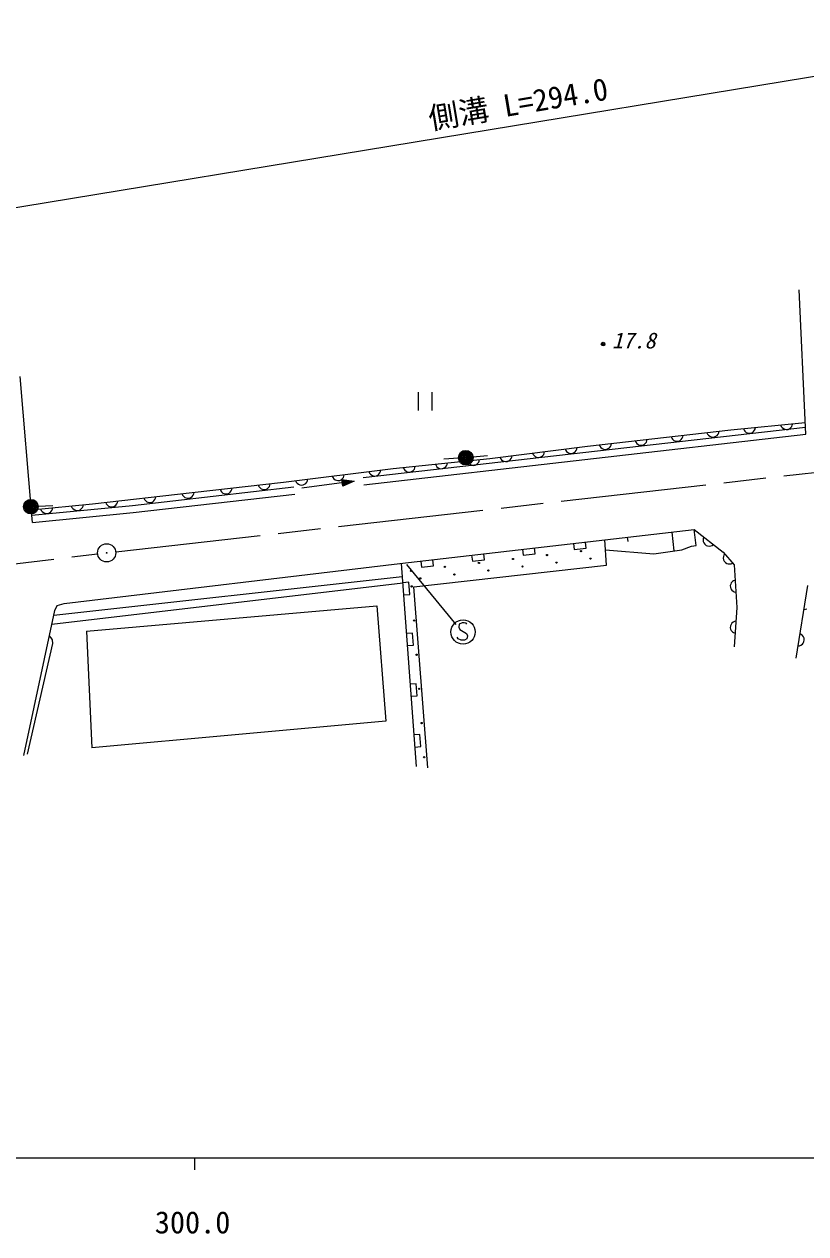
# Model space of a CAD drawing. Units: millimetres, scale not verified. Extents: x 40000 to 680000, y 20000 to 380000.
# Drawn here: x 353949 to 418449, y 198715 to 298600 of the extents above; entities that cross this region are included whole.
import ezdxf
from ezdxf.enums import TextEntityAlignment as Align

# ---------------------------------------------------------------- set-up
doc = ezdxf.new("R2010")
doc.units = ezdxf.units.MM
doc.header["$LTSCALE"] = 1000
doc.linetypes.add('CHAIN', pattern=[18.5, 12, -1.5, 3.5, -1.5])
for name, color, linetype, lineweight in [('M-BGD', 7, 'Continuous', 13), ('M-BGD-EXST', 7, 'Continuous', 13), ('M-BMK', 2, 'CHAIN', 13), ('M-BMK-SRVR', 3, 'Continuous', 13), ('M-STR-HTXT', 7, 'Continuous', 13), ('M-TTL-BAND', 7, 'Continuous', 25)]:
    doc.layers.add(name, color=color, linetype=linetype, lineweight=lineweight)
doc.styles.add('ＭＳ ゴシック', font='')
doc.styles.get('ＭＳ ゴシック').set_extended_font_data('MS Gothic')

msp = doc.modelspace()

# ---------------------------------------------------------------- linework, layer by layer
at = {"layer": 'M-BGD'}
for p, q in [((418417, 265337), (417912, 276661)), ((354578, 258047), (353627, 269515)), ((386468, 268212), (386468, 266712)), ((387608, 266712), (387608, 268212)), ((412272, 265092), (418400, 265708)), ((381922, 261155), (418417, 265337)), ((381990, 260559), (418442, 264736)), ((400426, 263745), (412272, 265092)), ((410294, 264867), (410347, 264752)), ((410347, 264752), (410418, 264660)), ((411125, 264639), (411213, 264750)), ((411213, 264750), (411262, 264856)), ((411262, 264856), (411288, 264980)), ((413306, 265196), (413358, 265080)), ((413358, 265080), (413428, 264987)), ((413428, 264987), (413537, 264897)), ((413537, 264897), (413643, 264847)), ((413643, 264847), (413766, 264820)), ((413766, 264820), (413925, 264836)), ((413925, 264836), (414041, 264887)), ((414041, 264887), (414134, 264957)), ((414134, 264957), (414224, 265067)), ((414224, 265067), (414274, 265172)), ((414274, 265172), (414301, 265296)), ((416371, 265504), (416422, 265388)), ((416422, 265388), (416492, 265295)), ((416492, 265295), (416602, 265205)), ((416602, 265205), (416707, 265155)), ((416707, 265155), (416830, 265128)), ((416830, 265128), (416990, 265144)), ((416990, 265144), (417105, 265195)), ((417105, 265195), (417199, 265265)), ((417199, 265265), (417288, 265375)), ((417288, 265375), (417338, 265480)), ((417338, 265480), (417366, 265604)), ((418442, 264736), (418417, 265337)), ((392364, 262738), (400426, 263745)), ((401410, 263857), (401463, 263743)), ((401463, 263743), (401534, 263650)), ((402241, 263630), (402329, 263740)), ((402329, 263740), (402377, 263846)), ((402377, 263846), (402403, 263970)), ((404371, 264194), (404425, 264079)), ((404425, 264079), (404495, 263987)), ((404495, 263987), (404606, 263898)), ((404606, 263898), (404712, 263850)), ((404712, 263850), (404836, 263824)), ((404836, 263824), (404995, 263842)), ((404995, 263842), (405110, 263895)), ((405110, 263895), (405202, 263966)), ((405202, 263966), (405290, 264077)), ((405290, 264077), (405339, 264183)), ((405339, 264183), (405365, 264307)), ((407333, 264530), (407386, 264416)), ((407386, 264416), (407457, 264323)), ((407457, 264323), (407568, 264235)), ((407568, 264235), (407674, 264187)), ((407674, 264187), (407797, 264160)), ((407797, 264160), (407956, 264179)), ((407956, 264179), (408071, 264232)), ((408071, 264232), (408164, 264303)), ((408164, 264303), (408252, 264413)), ((408252, 264413), (408300, 264519)), ((408300, 264519), (408326, 264643)), ((410418, 264660), (410529, 264571)), ((410529, 264571), (410635, 264523)), ((410635, 264523), (410759, 264497)), ((410759, 264497), (410918, 264515)), ((410918, 264515), (411033, 264568)), ((411033, 264568), (411125, 264639)), ((384395, 261900), (392364, 262738)), ((389787, 262766), (388590, 262683)), ((390983, 262868), (392176, 262990)), ((393212, 262844), (393266, 262730)), ((393266, 262730), (393338, 262638)), ((394045, 262625), (394132, 262737)), ((394132, 262737), (394179, 262844)), ((394179, 262844), (394204, 262968)), ((395899, 263180), (395953, 263066)), ((395953, 263066), (396025, 262974)), ((396025, 262974), (396137, 262887)), ((396137, 262887), (396244, 262840)), ((396244, 262840), (396368, 262815)), ((396368, 262815), (396527, 262835)), ((396527, 262835), (396641, 262889)), ((396641, 262889), (396732, 262961)), ((396732, 262961), (396819, 263073)), ((396819, 263073), (396866, 263180)), ((396866, 263180), (396891, 263304)), ((398586, 263516), (398641, 263401)), ((398641, 263401), (398713, 263310)), ((398713, 263310), (398824, 263223)), ((398824, 263223), (398931, 263176)), ((398931, 263176), (399055, 263151)), ((399055, 263151), (399214, 263171)), ((399214, 263171), (399328, 263225)), ((399328, 263225), (399420, 263297)), ((399420, 263297), (399506, 263409)), ((399506, 263409), (399554, 263516)), ((399554, 263516), (399578, 263640)), ((401534, 263650), (401645, 263562)), ((401645, 263562), (401751, 263514)), ((401751, 263514), (401874, 263487)), ((401874, 263487), (402033, 263505)), ((402033, 263505), (402148, 263559)), ((402148, 263559), (402241, 263630)), ((375334, 260776), (384395, 261900)), ((383356, 261650), (383381, 261774)), ((385226, 261987), (385278, 261872)), ((385278, 261872), (385349, 261779)), ((385349, 261779), (385459, 261690)), ((385962, 261682), (386055, 261752)), ((386055, 261752), (386144, 261862)), ((386144, 261862), (386193, 261968)), ((386193, 261968), (386221, 262092)), ((387882, 262266), (387935, 262151)), ((387935, 262151), (388005, 262058)), ((388005, 262058), (388115, 261969)), ((388115, 261969), (388221, 261920)), ((388221, 261920), (388344, 261893)), ((388344, 261893), (388503, 261909)), ((388503, 261909), (388618, 261962)), ((388618, 261962), (388712, 262032)), ((388712, 262032), (388801, 262142)), ((388801, 262142), (388850, 262247)), ((388850, 262247), (388877, 262371)), ((390539, 262546), (390591, 262431)), ((390591, 262431), (390661, 262337)), ((390661, 262337), (390771, 262248)), ((390771, 262248), (390877, 262199)), ((390877, 262199), (391000, 262172)), ((391000, 262172), (391160, 262189)), ((391160, 262189), (391275, 262241)), ((391275, 262241), (391368, 262311)), ((391368, 262311), (391457, 262421)), ((391457, 262421), (391506, 262527)), ((391506, 262527), (391533, 262650)), ((393338, 262638), (393450, 262551)), ((393450, 262551), (393557, 262504)), ((393557, 262504), (393681, 262479)), ((393681, 262479), (393839, 262499)), ((393839, 262499), (393953, 262553)), ((393953, 262553), (394045, 262625)), ((367810, 259938), (375334, 260776)), ((376348, 260902), (376402, 260788)), ((376402, 260788), (376474, 260696)), ((381186, 260854), (376867, 260291)), ((377181, 260683), (377268, 260794)), ((377268, 260794), (377315, 260901)), ((377315, 260901), (377340, 261025)), ((379368, 261276), (379423, 261162)), ((379423, 261162), (379495, 261070)), ((379495, 261070), (379606, 260984)), ((379606, 260984), (379713, 260936)), ((379713, 260936), (379837, 260911)), ((379837, 260911), (379996, 260931)), ((379996, 260931), (380110, 260985)), ((380110, 260985), (380202, 261057)), ((380231, 260447), (380158, 261003)), ((380158, 261003), (381186, 260854)), ((380202, 261057), (380289, 261169)), ((380260, 260532), (380208, 260928)), ((380208, 260928), (380909, 260818)), ((381186, 260854), (380231, 260447)), ((380289, 260616), (380258, 260854)), ((380258, 260854), (380750, 260797)), ((380909, 260818), (380260, 260532)), ((380289, 261169), (380336, 261275)), ((380750, 260797), (380289, 260616)), ((380319, 260701), (380308, 260780)), ((380308, 260780), (380512, 260766)), ((380512, 260766), (380319, 260701)), ((380336, 261275), (380361, 261399)), ((382389, 261651), (382443, 261537)), ((382443, 261537), (382515, 261445)), ((382515, 261445), (382627, 261358)), ((382627, 261358), (382733, 261311)), ((382733, 261311), (382857, 261286)), ((382857, 261286), (383016, 261305)), ((383016, 261305), (383130, 261360)), ((383130, 261360), (383222, 261432)), ((383222, 261432), (383309, 261543)), ((383309, 261543), (383356, 261650)), ((385459, 261690), (385564, 261640)), ((385564, 261640), (385688, 261613)), ((385688, 261613), (385847, 261630)), ((385847, 261630), (385962, 261682)), ((359596, 258984), (367810, 259938)), ((362889, 258863), (376200, 260401)), ((362953, 258267), (376269, 259805)), ((366968, 259824), (367021, 259709)), ((367021, 259709), (367092, 259617)), ((367799, 259596), (367887, 259707)), ((367887, 259707), (367935, 259813)), ((367935, 259813), (367962, 259937)), ((370116, 260182), (370169, 260068)), ((370169, 260068), (370240, 259975)), ((370240, 259975), (370351, 259887)), ((370351, 259887), (370457, 259839)), ((370457, 259839), (370580, 259812)), ((370580, 259812), (370739, 259831)), ((370739, 259831), (370854, 259884)), ((370854, 259884), (370947, 259955)), ((370947, 259955), (371035, 260065)), ((371035, 260065), (371083, 260172)), ((371083, 260172), (371109, 260295)), ((373263, 260541), (373317, 260426)), ((373317, 260426), (373388, 260333)), ((373388, 260333), (373498, 260245)), ((373498, 260245), (373604, 260197)), ((373604, 260197), (373728, 260171)), ((373728, 260171), (373887, 260189)), ((373887, 260189), (374002, 260242)), ((374002, 260242), (374094, 260313)), ((374094, 260313), (374182, 260424)), ((374182, 260424), (374231, 260530)), ((374231, 260530), (374257, 260654)), ((376474, 260696), (376586, 260609)), ((376586, 260609), (376692, 260562)), ((376692, 260562), (376816, 260537)), ((376816, 260537), (376975, 260557)), ((376975, 260557), (377089, 260611)), ((377089, 260611), (377181, 260683)), ((354540, 258496), (359596, 258984)), ((354578, 258047), (362889, 258863)), ((355100, 258789), (356299, 258851)), ((357834, 258814), (357886, 258699)), ((358751, 258682), (358801, 258787)), ((358801, 258787), (358830, 258910)), ((360673, 259107), (360726, 258992)), ((360726, 258992), (360797, 258900)), ((360797, 258900), (360908, 258812)), ((360908, 258812), (361014, 258763)), ((361014, 258763), (361138, 258737)), ((361138, 258737), (361297, 258755)), ((361297, 258755), (361411, 258809)), ((361411, 258809), (361504, 258879)), ((361504, 258879), (361592, 258990)), ((361592, 258990), (361640, 259096)), ((361640, 259096), (361666, 259220)), ((363820, 259465), (363874, 259351)), ((363874, 259351), (363945, 259258)), ((363945, 259258), (364055, 259170)), ((364055, 259170), (364162, 259122)), ((364162, 259122), (364285, 259096)), ((364285, 259096), (364444, 259114)), ((364444, 259114), (364559, 259167)), ((364559, 259167), (364652, 259238)), ((364652, 259238), (364740, 259349)), ((364740, 259349), (364788, 259455)), ((364788, 259455), (364814, 259579)), ((367092, 259617), (367203, 259528)), ((367203, 259528), (367309, 259480)), ((367309, 259480), (367433, 259454)), ((367433, 259454), (367592, 259472)), ((367592, 259472), (367707, 259525)), ((367707, 259525), (367799, 259596)), ((354636, 257449), (354578, 258047)), ((354636, 257449), (362953, 258267)), ((355307, 258570), (355358, 258455)), ((355358, 258455), (355427, 258361)), ((355427, 258361), (355536, 258271)), ((355536, 258271), (355642, 258221)), ((355642, 258221), (355765, 258193)), ((355765, 258193), (355924, 258208)), ((355924, 258208), (356040, 258259)), ((356040, 258259), (356134, 258329)), ((356134, 258329), (356224, 258438)), ((356224, 258438), (356274, 258543)), ((356274, 258543), (356302, 258666)), ((357886, 258699), (357955, 258605)), ((357955, 258605), (358064, 258515)), ((358064, 258515), (358169, 258465)), ((358169, 258465), (358293, 258437)), ((358293, 258437), (358452, 258452)), ((358452, 258452), (358568, 258503)), ((358568, 258503), (358661, 258573)), ((358661, 258573), (358751, 258682)), ((401873, 256027), (409224, 256880)), ((409411, 255541), (409224, 256880)), ((409224, 256880), (411628, 255002)), ((384940, 254063), (401873, 256027)), ((399276, 255726), (399333, 255229)), ((400327, 255345), (400269, 255841)), ((402003, 253938), (401873, 256027)), ((403710, 256241), (403752, 255881)), ((407386, 256667), (407567, 255111)), ((409990, 256130), (409975, 256014)), ((409975, 256014), (409993, 255874)), ((410032, 256249), (409990, 256130)), ((409993, 255874), (410035, 255765)), ((410035, 255765), (410104, 255660)), ((390875, 254752), (390932, 254255)), ((391926, 254370), (391868, 254867)), ((395075, 255239), (395133, 254742)), ((395133, 254742), (396126, 254857)), ((396126, 254857), (396068, 255354)), ((399333, 255229), (400327, 255345)), ((401924, 255204), (405901, 254868)), ((405901, 254868), (408209, 255205)), ((408209, 255205), (409026, 255493)), ((409026, 255493), (409411, 255541)), ((410104, 255660), (410231, 255561)), ((410231, 255561), (410350, 255519)), ((410350, 255519), (410465, 255504)), ((410465, 255504), (410606, 255522)), ((410606, 255522), (410715, 255564)), ((410715, 255564), (410820, 255633)), ((411628, 255002), (412529, 253951)), ((411688, 254748), (411651, 254637)), ((411753, 254856), (411688, 254748)), ((357242, 250751), (384940, 254063)), ((385070, 254078), (386300, 237311)), ((386111, 252138), (402003, 253938)), ((386674, 254264), (386732, 253768)), ((386732, 253768), (387725, 253883)), ((387725, 253883), (387667, 254379)), ((390932, 254255), (391926, 254370)), ((411651, 254637), (411640, 254496)), ((411640, 254496), (411660, 254381)), ((411660, 254381), (411708, 254264)), ((411708, 254264), (411812, 254143)), ((411812, 254143), (411920, 254077)), ((411920, 254077), (412031, 254041)), ((412031, 254041), (412172, 254030)), ((412172, 254030), (412287, 254049)), ((412287, 254049), (412404, 254097)), ((412529, 253951), (412755, 250420)), ((356395, 249807), (385149, 253001)), ((356235, 249058), (385188, 252472)), ((385686, 252518), (385188, 252481)), ((385759, 251520), (385686, 252518)), ((387261, 237191), (386111, 252138)), ((412250, 252361), (412218, 252239)), ((412218, 252239), (412228, 252079)), ((412228, 252079), (412275, 251962)), ((412303, 252465), (412250, 252361)), ((412275, 251962), (412342, 251866)), ((412397, 252571), (412303, 252465)), ((412342, 251866), (412448, 251772)), ((412493, 252637), (412397, 252571)), ((412448, 251772), (412551, 251719)), ((412610, 252685), (412493, 252637)), ((412551, 251719), (412674, 251687)), ((417656, 246252), (418618, 252261)), ((356665, 250607), (357242, 250751)), ((385261, 251484), (385759, 251520)), ((353925, 238204), (356473, 250174)), ((356473, 250174), (356665, 250607)), ((359091, 248473), (383052, 250576)), ((383052, 250576), (383803, 241036)), ((412755, 250420), (412529, 247191)), ((418298, 250265), (418423, 250285)), ((418423, 250285), (418531, 250329)), ((412229, 248915), (412217, 248755)), ((412217, 248755), (412249, 248632)), ((412277, 249031), (412229, 248915)), ((412344, 249127), (412277, 249031)), ((412450, 249220), (412344, 249127)), ((412554, 249273), (412450, 249220)), ((412677, 249304), (412554, 249273)), ((356181, 247915), (356032, 248105)), ((356273, 247761), (356181, 247915)), ((356304, 247453), (356273, 247761)), ((359091, 248473), (359541, 238858)), ((385994, 248326), (385495, 248289)), ((386067, 247329), (385994, 248326)), ((412249, 248632), (412302, 248529)), ((412302, 248529), (412395, 248422)), ((412395, 248422), (412490, 248355)), ((412490, 248355), (412607, 248307)), ((418088, 248189), (417976, 248248)), ((418177, 248114), (418088, 248189)), ((418260, 248000), (418177, 248114)), ((418303, 247891), (418260, 248000)), ((418299, 247609), (418324, 247767)), ((418324, 247767), (418303, 247891)), ((354211, 238315), (356304, 247453)), ((385568, 247292), (386067, 247329)), ((417818, 247260), (417942, 247281)), ((417942, 247281), (418051, 247324)), ((418051, 247324), (418165, 247407)), ((418165, 247407), (418240, 247496)), ((418240, 247496), (418299, 247609)), ((386301, 244134), (385802, 244098)), ((386374, 243137), (386301, 244134)), ((385875, 243100), (386374, 243137)), ((383803, 241036), (359541, 238858)), ((386608, 239942), (386109, 239906)), ((386681, 238945), (386608, 239942)), ((386183, 238909), (386681, 238945))]:
    msp.add_line(p, q, dxfattribs=at)
for centre, radius in [((401719, 272182), 150), ((401719, 272182), 90), ((401719, 272182), 30), ((390386, 262807), 600), ((390386, 262807), 528), ((390386, 262807), 456), ((390386, 262807), 384), ((390386, 262807), 312), ((390386, 262807), 240), ((390386, 262807), 168), ((390386, 262807), 96), ((390386, 262807), 24), ((354501, 258759), 600), ((354501, 258759), 528), ((354501, 258759), 456), ((354501, 258759), 384), ((354501, 258759), 312), ((354501, 258759), 240), ((354501, 258759), 168), ((354501, 258759), 96), ((354501, 258759), 24), ((397093, 254761), 50), ((399902, 255087), 50), ((388664, 253783), 50), ((391474, 254109), 50), ((394283, 254435), 50), ((395067, 253814), 50), ((397877, 254140), 50), ((400686, 254466), 50), ((385854, 253457), 50), ((386638, 252836), 50), ((389448, 253162), 50), ((392257, 253488), 50), ((385919, 252173), 50), ((386126, 249352), 50), ((386333, 246531), 50), ((386540, 243710), 50), ((386746, 240889), 50), ((386953, 238068), 50)]:
    msp.add_circle(centre, radius, dxfattribs=at)
at = {"layer": 'M-BGD-EXST'}
for p, q in [((385499, 253988), (389567, 249016)), ((389849, 249053), (389809, 248813)), ((389809, 248813), (389889, 248613)), ((390089, 249173), (389849, 249053)), ((390249, 249173), (390089, 249173)), ((390409, 249133), (390249, 249173)), ((390489, 249053), (390409, 249133)), ((389769, 247853), (389689, 247973)), ((390009, 247733), (389769, 247853)), ((389889, 248613), (390449, 248293)), ((390289, 247733), (390009, 247733)), ((390489, 247853), (390289, 247733)), ((390449, 248293), (390529, 248093)), ((390529, 248093), (390489, 247853))]:
    msp.add_line(p, q, dxfattribs=at)
msp.add_circle((390169, 248413), 1000, dxfattribs=at)
at = {"layer": 'M-BMK'}
for p, q in [((361501, 255031), (448878, 264958)), ((321149, 250261), (360010, 254859))]:
    msp.add_line(p, q, dxfattribs=at)
at = {"layer": 'M-BMK-SRVR'}
for radius in [750, 30]:
    msp.add_circle((360755, 254947), radius, dxfattribs=at)
at = {"layer": 'M-STR-HTXT'}
msp.add_line((344054, 281950), (445162, 298600), dxfattribs=at)
at = {"layer": 'M-TTL-BAND'}
for p, q in [((40000, 205000), (579000, 205000)), ((368000, 205000), (368000, 204000))]:
    msp.add_line(p, q, dxfattribs=at)

# ---------------------------------------------------------------- texts
at = {"layer": 'M-BGD', "style": 'ＭＳ ゴシック', "oblique": 15}
msp.add_text('17.8', height=1320, dxfattribs=at).set_placement((402453, 271426), align=Align.BOTTOM_LEFT)
at = {"layer": 'M-STR-HTXT', "style": 'ＭＳ ゴシック'}
msp.add_text('側溝 L=294.0', height=1833, rotation=9.6, dxfattribs=at).set_placement((387575, 289352), align=Align.BOTTOM_LEFT)
at = {"layer": 'M-TTL-BAND', "style": 'ＭＳ ゴシック'}
msp.add_text('300.0', height=1833, dxfattribs=at).set_placement((367844, 198195), align=Align.BOTTOM_CENTER)

doc.saveas('drawing.dxf')
